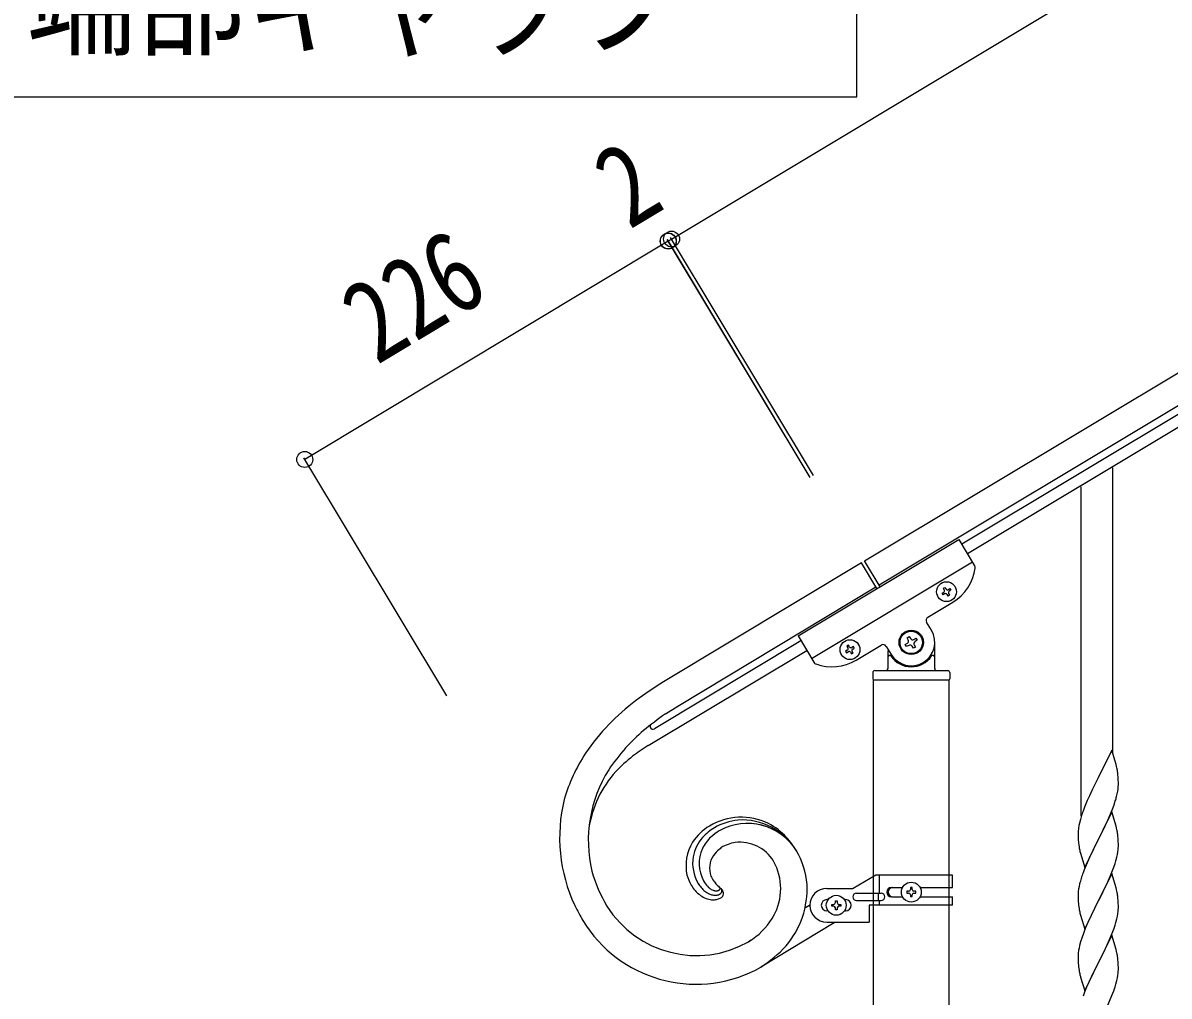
# Model space of a CAD drawing. Units: millimetres, scale not verified. Extents: x -4015 to 4015, y -2862 to 2860.
# Drawn here: x -2143 to -1532, y -1428 to -910 of the extents above; entities that cross this region are included whole.
import ezdxf
from ezdxf.enums import TextEntityAlignment as Align

# ---------------------------------------------------------------- set-up
doc = ezdxf.new("R2010")
doc.units = ezdxf.units.MM
doc.header["$LTSCALE"] = 10
doc.layers.add('0-3_YKK_A1', color=4, linetype='Continuous')
doc.layers.add('0-4_YKK_D', color=6, linetype='Continuous')
doc.styles.add('ＭＳ ゴシック', font='')
doc.styles.get('ＭＳ ゴシック').set_extended_font_data('MS Gothic')

msp = doc.modelspace()

# ---------------------------------------------------------------- linework, layer by layer
at = {"layer": '0-3_YKK_A1'}
for p, q in [((-1694.07, -1196.45), (-809.11, -665.55)), ((-1686.36, -1209.31), (-801.39, -678.41)), ((-890.18, -736.34), (-1642.28, -1187.54)), ((-887.1, -741.49), (-1639.19, -1192.68)), ((-1561.67, -1299.33), (-1561.67, -1146.86)), ((-1578.67, -1332.25), (-1578.67, -1157.08)), ((-1729.54, -1236.47), (-1643.79, -1185.02)), ((-1643.79, -1185.02), (-1635.39, -1199.02)), ((-1695.72, -1197.52), (-1801.32, -1260.97)), ((-1722.34, -1248.47), (-1636.59, -1197.03)), ((-1687.48, -1211.23), (-1695.72, -1197.52)), ((-1685.81, -1210.23), (-1694.07, -1196.45)), ((-1651.38, -1214.04), (-1652.2, -1214.54)), ((-1649.41, -1211.74), (-1648.58, -1211.24)), ((-1660.34, -1226.44), (-1647.05, -1218.46)), ((-1658.45, -1233.47), (-1661.03, -1229.18)), ((-1727.96, -1239.05), (-1806.11, -1286.01)), ((-1729.54, -1236.47), (-1721.15, -1250.46)), ((-1667.82, -1238.32), (-1666.68, -1237.64)), ((-1656.67, -1253.9), (-1656.67, -1239.9)), ((-1809.41, -1294.92), (-1724.91, -1244.15)), ((-1703.33, -1244.09), (-1704.15, -1244.58)), ((-1700.36, -1243.43), (-1699.54, -1242.93)), ((-1698.5, -1249.33), (-1685.21, -1241.36)), ((-1682.47, -1242.04), (-1679.89, -1246.33)), ((-1681.67, -1244.45), (-1681.67, -1253.9)), ((-1670.53, -1241.48), (-1671.66, -1242.16)), ((-1680.67, -1246.9), (-1680.4, -1246.9)), ((-1657.67, -1246.9), (-1657.95, -1246.9)), ((-1689.67, -1255.9), (-1689.67, -1259.4)), ((-1688.67, -1254.9), (-1649.67, -1254.9)), ((-1648.67, -1255.9), (-1648.67, -1259.4)), ((-1689.42, -1259.9), (-1689.42, -1832.77)), ((-1689.42, -1259.9), (-1648.92, -1259.9)), ((-1689.17, -1259.9), (-1649.17, -1259.9)), ((-1648.92, -1833.56), (-1648.92, -1259.9)), ((-1800.19, -1278.03), (-1793.59, -1273.83)), ((-1808, -1283.72), (-1807.98, -1283.69)), ((-1807.9, -1283.62), (-1807.8, -1283.53)), ((-1779.91, -1366.96), (-1779.38, -1367.87)), ((-1779.91, -1366.96), (-1779.38, -1367.87)), ((-1688.03, -1364), (-1700.16, -1371)), ((-1647.16, -1364), (-1688.03, -1364)), ((-1686.13, -1373.5), (-1686.13, -1364)), ((-1647.16, -1370.5), (-1647.16, -1364)), ((-1770.8, -1370.92), (-1771.02, -1370.74)), ((-1714.16, -1371), (-1700.16, -1371)), ((-1698.36, -1373.5), (-1685.28, -1373.5)), ((-1686.68, -1377.5), (-1686.68, -1373.5)), ((-1679.75, -1370.5), (-1673.83, -1370.5)), ((-1670.6, -1372.52), (-1671.56, -1372.52)), ((-1667.72, -1373.48), (-1666.76, -1373.48)), ((-1664.48, -1370.5), (-1647.16, -1370.5)), ((-1725.59, -1381.13), (-1722.95, -1379.54)), ((-1713.52, -1377), (-1714.16, -1377)), ((-1710.6, -1380.48), (-1711.56, -1380.48)), ((-1707.72, -1379.52), (-1706.76, -1379.52)), ((-1704.79, -1377), (-1704.16, -1377)), ((-1698.36, -1377.5), (-1685.28, -1377.5)), ((-1691.66, -1380), (-1691.66, -1389)), ((-1647.16, -1380), (-1691.66, -1380)), ((-1686.13, -1380), (-1686.13, -1377.5)), ((-1679.75, -1375.5), (-1673.83, -1375.5)), ((-1664.48, -1375.5), (-1647.16, -1375.5)), ((-1647.16, -1380), (-1647.16, -1375.5)), ((-1579.87, -1380.81), (-1579.73, -1381.79)), ((-1713.52, -1383), (-1714.16, -1383)), ((-1704.79, -1383), (-1704.16, -1383)), ((-1710.19, -1389.37), (-1749.43, -1412.95)), ((-1714.16, -1389), (-1691.66, -1389)), ((-1754.48, -1398.56), (-1756.02, -1399.54)), ((-1752.26, -1414.56), (-1749.43, -1412.95)), ((-1752.26, -1414.56), (-1749.43, -1412.95)), ((-1579.87, -1413.67), (-1579.73, -1414.66))]:
    msp.add_line(p, q, dxfattribs=at)
msp.add_lwpolyline([(-2152.72, -746.53), (-2152.72, -949.08), (-1698.16, -949.08), (-1698.16, -746.53)], close=True, dxfattribs=at)
for points in [[(-1800.19, -1278.03), (-1793.59, -1273.83), (-1688, -1210.38)], [(-1652.2, -1214.54), (-1652.7, -1213.71), (-1651.87, -1213.22)], [(-1651.55, -1211.9), (-1652.04, -1211.08), (-1651.22, -1210.59), (-1650.72, -1211.41)], [(-1649.24, -1213.88), (-1648.75, -1214.7), (-1649.57, -1215.2), (-1650.06, -1214.37)], [(-1648.58, -1211.24), (-1648.09, -1212.07), (-1648.91, -1212.56)], [(-1670.76, -1238.54), (-1671.44, -1237.41), (-1670.31, -1236.73), (-1669.63, -1237.86)], [(-1666.68, -1237.64), (-1666, -1238.77), (-1667.14, -1239.45)], [(-1704.15, -1244.58), (-1703.66, -1245.4), (-1702.83, -1244.91)], [(-1702.17, -1242.27), (-1702.67, -1241.45), (-1703.49, -1241.95), (-1703, -1242.77)], [(-1701.52, -1245.24), (-1701.02, -1246.06), (-1700.2, -1245.57), (-1700.69, -1244.74)], [(-1699.54, -1242.93), (-1700.03, -1242.11), (-1700.86, -1242.6)], [(-1671.66, -1242.16), (-1672.34, -1241.03), (-1671.21, -1240.35)], [(-1667.59, -1241.26), (-1666.91, -1242.39), (-1668.04, -1243.07), (-1668.72, -1241.94)], [(-1562.27, -1297.31), (-1569.5, -1312.17), (-1569.84, -1312.84), (-1572.66, -1318.48), (-1574.22, -1321.76), (-1575.33, -1324.23), (-1576.8, -1327.75), (-1577.57, -1329.78)], [(-1559.54, -1306.85), (-1559.76, -1305.91), (-1560.01, -1304.95), (-1562.27, -1297.31)], [(-1558.8, -1316.63), (-1558.78, -1315.83), (-1558.78, -1314.69), (-1558.83, -1312.96), (-1558.89, -1311.71), (-1559, -1310.3)], [(-1559.69, -1321.98), (-1559.36, -1320.57), (-1559.09, -1319.2), (-1558.9, -1317.89)], [(-1579.24, -1351.29), (-1578.99, -1352.25), (-1576.72, -1359.89), (-1569.5, -1345.04), (-1569.33, -1344.71), (-1567.61, -1341.32), (-1566.11, -1338.26), (-1564.99, -1335.92), (-1563.88, -1333.47), (-1562.81, -1330.96), (-1561.61, -1327.92), (-1560.88, -1325.91), (-1560.39, -1324.41)], [(-1562.27, -1330.17), (-1569.5, -1345.04), (-1569.66, -1345.37), (-1572.45, -1350.9), (-1573.77, -1353.67), (-1574.22, -1354.63), (-1575.97, -1358.6), (-1577, -1361.13), (-1577.57, -1362.65)], [(-1559.54, -1339.71), (-1559.76, -1338.78), (-1560.01, -1337.82), (-1562.27, -1330.17)], [(-1578.6, -1332.79), (-1579.04, -1334.26), (-1579.53, -1336.17), (-1579.82, -1337.55), (-1580.04, -1338.88)], [(-1580.17, -1340.16), (-1580.21, -1340.97), (-1580.22, -1341.37), (-1580.2, -1343.23), (-1580.17, -1344.24), (-1580.12, -1345.18), (-1580.02, -1346.62), (-1579.87, -1347.94), (-1579.73, -1348.93)], [(-1579.24, -1384.16), (-1578.92, -1385.36), (-1576.72, -1392.76), (-1569.5, -1377.9), (-1569.33, -1377.57), (-1567.61, -1374.19), (-1566.11, -1371.13), (-1564.99, -1368.78), (-1563.45, -1365.34), (-1562.6, -1363.33), (-1561.23, -1359.78), (-1560.55, -1357.78), (-1560.09, -1356.3), (-1559.57, -1354.37), (-1559.26, -1352.98), (-1559.02, -1351.62), (-1558.86, -1350.33), (-1558.8, -1349.5), (-1558.78, -1348.7), (-1558.78, -1347.55), (-1558.83, -1345.83), (-1558.89, -1344.58), (-1559, -1343.17)], [(-1562.27, -1363.05), (-1569.5, -1377.9), (-1569.84, -1378.58), (-1572.66, -1384.22), (-1574, -1387.02), (-1575.33, -1389.96), (-1576.6, -1392.98), (-1577.39, -1395.01), (-1578.11, -1397.03), (-1578.9, -1399.51), (-1579.42, -1401.43), (-1579.73, -1402.83), (-1579.97, -1404.18), (-1580.13, -1405.48), (-1580.19, -1406.31), (-1580.22, -1407.11), (-1580.2, -1408.97), (-1580.17, -1409.98), (-1580.12, -1410.92), (-1580.04, -1412.08)], [(-1578.6, -1365.65), (-1579.04, -1367.12), (-1579.42, -1368.56), (-1579.73, -1369.96), (-1579.97, -1371.31), (-1580.13, -1372.61), (-1580.19, -1373.44), (-1580.22, -1374.24), (-1580.2, -1376.1), (-1580.17, -1377.11), (-1580.12, -1378.05), (-1580.04, -1379.21)], [(-1559.54, -1372.59), (-1559.76, -1371.65), (-1560.01, -1370.69), (-1562.27, -1363.05)], [(-1771.78, -1371.94), (-1771.75, -1371.92), (-1771.71, -1371.89)], [(-1771.78, -1371.94), (-1771.75, -1371.92), (-1771.71, -1371.89)], [(-1771.49, -1371.72), (-1771.46, -1371.69), (-1771.38, -1371.61)], [(-1771.49, -1371.72), (-1771.46, -1371.69), (-1771.38, -1371.61)], [(-1671.56, -1372.52), (-1671.56, -1373.48), (-1670.6, -1373.48)], [(-1668.68, -1371.56), (-1668.68, -1370.6), (-1669.64, -1370.6), (-1669.64, -1371.56)], [(-1669.64, -1374.44), (-1669.64, -1375.4), (-1668.68, -1375.4), (-1668.68, -1374.44)], [(-1666.76, -1373.48), (-1666.76, -1372.52), (-1667.72, -1372.52)], [(-1711.56, -1380.48), (-1711.56, -1379.52), (-1710.6, -1379.52)], [(-1709.64, -1378.56), (-1709.64, -1377.6), (-1708.68, -1377.6), (-1708.68, -1378.56)], [(-1706.76, -1379.52), (-1706.76, -1380.48), (-1707.72, -1380.48)], [(-1579.24, -1417.03), (-1578.99, -1417.98), (-1578.92, -1418.23), (-1576.72, -1425.63), (-1569.5, -1410.77), (-1569.33, -1410.44), (-1566.55, -1404.9), (-1565.44, -1402.6), (-1564.77, -1401.17), (-1563.45, -1398.21), (-1562.6, -1396.19), (-1561.23, -1392.65), (-1560.55, -1390.65), (-1560.09, -1389.17), (-1559.57, -1387.24), (-1559.26, -1385.85), (-1559.02, -1384.49), (-1558.86, -1383.2), (-1558.8, -1382.37), (-1558.78, -1381.57), (-1558.78, -1380.42), (-1558.83, -1378.7), (-1558.89, -1377.45), (-1559, -1376.04)], [(-1708.68, -1381.44), (-1708.68, -1382.4), (-1709.64, -1382.4), (-1709.64, -1381.44)], [(-1562.27, -1395.91), (-1569.5, -1410.77), (-1569.66, -1411.1), (-1572.66, -1417.09), (-1574, -1419.89), (-1575.33, -1422.83), (-1576.8, -1426.36), (-1577.57, -1428.39)], [(-1559.54, -1405.45), (-1559.76, -1404.51), (-1560.01, -1403.56), (-1562.27, -1395.91)], [(-1579.45, -1448.96), (-1579.24, -1449.9), (-1578.92, -1451.1), (-1576.72, -1458.5), (-1569.5, -1443.64), (-1569.33, -1443.31), (-1564.77, -1434.04), (-1563.45, -1431.08), (-1562.19, -1428.05), (-1561.23, -1425.52), (-1560.55, -1423.51), (-1560.09, -1422.04), (-1559.57, -1420.11), (-1559.26, -1418.71), (-1559.02, -1417.36), (-1558.86, -1416.07), (-1558.8, -1415.24), (-1558.78, -1414.44), (-1558.78, -1413.29), (-1558.83, -1411.56), (-1558.89, -1410.32), (-1559, -1408.91)]]:
    msp.add_lwpolyline(points, dxfattribs=at)
for centre, radius in [((-1650.39, -1212.89), 5.3), ((-1669.17, -1239.9), 6.5), ((-1669.17, -1239.9), 6), ((-1701.84, -1243.76), 5.3), ((-1669.16, -1373), 5.3), ((-1709.16, -1380), 5.3)]:
    msp.add_circle(centre, radius, dxfattribs=at)
for centre, radius, start, end in [((-1659.91, -1197.03), 25, 300.96, 352.46005), ((-1637.11, -1200.04), 2, 352.46005, 30.96), ((-1652.37, -1212.4), 0.96, 300.96, 30.96), ((-1650.89, -1214.87), 0.96, 30.96, 120.96), ((-1649.9, -1210.91), 0.96, 210.96, 300.96), ((-1648.42, -1213.38), 0.96, 120.96, 210.96), ((-1659.31, -1228.15), 2, 120.96, 210.96), ((-1669.17, -1239.9), 12.5, 210.96, 30.96), ((-1671.89, -1239.22), 1.32, 300.96, 30.96), ((-1668.49, -1237.18), 1.32, 210.96, 300.96), ((-1666.46, -1240.58), 1.32, 120.96, 210.96), ((-1703.82, -1243.26), 0.96, 300.96, 30.96), ((-1702.34, -1245.73), 0.96, 30.96, 120.96), ((-1701.35, -1241.78), 0.96, 210.96, 300.96), ((-1699.87, -1244.25), 0.96, 120.96, 210.96), ((-1684.18, -1243.07), 2, 30.96, 120.96), ((-1669.85, -1242.62), 1.32, 30.96, 120.96), ((-1719.43, -1249.43), 2, 210.96, 249.45995), ((-1711.36, -1227.89), 25, 249.45995, 300.96), ((-1680.67, -1247.9), 1, 90, 180), ((-1680.4, -1247.4), 0.5, 33.74899, 90), ((-1669.17, -1239.9), 13, 213.74899, 326.25101), ((-1657.95, -1247.4), 0.5, 90, 146.25101), ((-1657.67, -1247.9), 1, 0, 90), ((-1688.67, -1255.9), 1, 90, 180), ((-1682.67, -1253.9), 1, 270, 0), ((-1655.67, -1253.9), 1, 180, 270), ((-1649.67, -1255.9), 1, 0, 90), ((-1683.71, -1450.5), 223.06, 121.81931, 126.40237), ((-1683.71, -1450.5), 223.06, 121.81935, 126.4024), ((-1689.17, -1259.4), 0.5, 180, 270), ((-1649.17, -1259.4), 0.5, 270, 0), ((-1718.18, -1396.18), 158.94, 128.02465, 134.89808), ((-1718.18, -1396.18), 158.94, 128.02465, 134.89808), ((-1695.35, -1428.54), 183.43, 124.8606, 129.44365), ((-1695.35, -1428.54), 183.43, 124.8606, 129.44365), ((-1740.35, -1369.34), 124.33, 136.39222, 145.55466), ((-1740.35, -1369.34), 124.33, 136.39203, 145.55447), ((-1699.4, -1412.96), 168.96, 131.73736, 136.32041), ((-1699.4, -1412.96), 168.96, 131.73736, 136.32041), ((-1806.86, -1284.72), 1.52, 150.14474, 210.58304), ((-1806.38, -1285.07), 2.12, 143.88077, 148.46382), ((-1806.89, -1284.72), 1.5, 210.99996, 301.00004), ((-1805.4, -1285.94), 3.42, 139.47981, 141.77156), ((-1806.13, -1285.51), 2.6, 133.22105, 135.51281), ((-1742.63, -1402.02), 126.22, 121.94586, 126.52892), ((-1761.33, -1351.54), 97, 147.21468, 163.23137), ((-1761.33, -1351.54), 97, 147.21468, 163.23137), ((-1730.3, -1375.97), 121.18, 138.88224, 145.75567), ((-1730.3, -1375.97), 121.18, 138.88195, 145.75538), ((-1754.77, -1378.73), 100.36, 128.87452, 135.74796), ((-1601.01, -1315.55), 42.37, 9.56725, 11.859), ((-1770.14, -1345.57), 71.2, 147.93262, 193.17235), ((-1770.14, -1345.57), 71.2, 147.93262, 193.17235), ((-1783.34, -1347.84), 58.38, 137.90169, 171.17014), ((-1603.86, -1315.16), 45.12, 6.17603, 8.46779), ((-1590.22, -1314.64), 31.49, 354.07159, 356.36334), ((-1770.54, -1343.81), 86.08, 166.38917, 204.98135), ((-1770.54, -1343.81), 86.08, 166.38917, 204.98135), ((-1620.79, -1305.7), 63.23, 342.78424, 345.07599), ((-1502.97, -1357.03), 79.42, 159.93435, 162.22611), ((-1761.84, -1362.18), 28.63, 121.50226, 146.61146), ((-1759.75, -1366.57), 33.47, 64.47697, 120.62195), ((-1757.73, -1367.53), 33.2, 96.71872, 119.56109), ((-1756.55, -1367.35), 30.95, 31.69478, 118.90042), ((-1756.53, -1367.17), 30.8, 31.88331, 119.08894), ((-1759.51, -1368.66), 34.16, 30.96175, 93.53073), ((-1763.62, -1370.13), 38.4, 43.25622, 61.5519), ((-1763.47, -1358.62), 22.46, 138.85947, 168.48712), ((-1759.35, -1360.72), 23.86, 134.29597, 152.59166), ((-1759.35, -1360.72), 23.86, 134.2954, 152.59108), ((-1758.83, -1363.55), 29.21, 121.54254, 137.55923), ((-1752.6, -1370.04), 35.28, 122.40672, 131.56916), ((-1752.6, -1370.04), 35.28, 122.40693, 131.56937), ((-1777.25, -1380.27), 55.31, 32.07775, 41.24019), ((-1548.23, -1342.77), 32.04, 173.03232, 175.32407), ((-1601.13, -1348.42), 42.49, 9.53591, 11.82766), ((-1603.73, -1348.02), 45, 6.19632, 8.48807), ((-1765.1, -1358.95), 24.15, 148.73673, 191.7686), ((-1762.49, -1357.71), 19.72, 156.16042, 207.97147), ((-1762.49, -1357.71), 19.72, 156.15925, 207.97031), ((-1759.68, -1364.33), 18.49, 130.28605, 144.02058), ((-1759.68, -1364.33), 18.49, 130.28533, 144.01985), ((-1752.37, -1375.52), 31.8, 122.72218, 127.30523), ((-1752.36, -1375.52), 31.8, 122.72186, 127.30491), ((-1760.03, -1366.16), 19.83, 95.86079, 118.70316), ((-1760.61, -1367.63), 21.24, 31.73874, 96.42738), ((-1520.36, -1337.86), 60.39, 190.55951, 192.85127), ((-1763.75, -1357.34), 21.96, 171.59503, 210.18721), ((-1764.55, -1360.25), 12.16, 146.10523, 200.08816), ((-1764.55, -1360.25), 12.16, 146.10687, 200.0898), ((-1767.84, -1372.61), 43.29, 4.98152, 30.09071), ((-1767.84, -1372.61), 43.29, 4.98152, 30.09071), ((-1757.87, -1337.52), 85.14, 196.56915, 210.30367), ((-1757.87, -1337.52), 85.14, 196.56915, 210.30367), ((-1768.89, -1371.14), 30.15, 330.84699, 29.14386), ((-1765.41, -1357.37), 24.22, 195.58437, 209.31889), ((-1763.43, -1356.27), 22.79, 212.1138, 218.98723), ((-1768.96, -1361.43), 12.25, 211.72659, 227.74328), ((-1768.96, -1361.43), 12.25, 211.7299, 227.7466), ((-1758.62, -1356.57), 19.04, 204.35025, 213.51269), ((-1758.62, -1356.57), 19.04, 204.34648, 213.50892), ((-1750.56, -1348.9), 30.07, 217.22274, 221.8058), ((-1750.56, -1348.9), 30.07, 217.22274, 221.8058), ((-1502.97, -1389.9), 79.42, 159.93435, 162.22611), ((-1767.32, -1357.51), 22.51, 211.3841, 220.54654), ((-1770.09, -1359.2), 19.3, 222.08275, 233.53237), ((-1768.53, -1359.57), 16.77, 221.19588, 230.35832), ((-1770.29, -1360.75), 14.74, 232.69227, 241.85471), ((-1771.32, -1361.07), 14, 244.93834, 251.81177), ((-1770.06, -1361.99), 11.11, 229.98972, 239.15216), ((-1770.06, -1361.99), 11.11, 229.98972, 239.15216), ((-1769.84, -1360.46), 12.55, 241.85684, 246.43989), ((-1769.84, -1360.46), 12.55, 241.8664, 246.44945), ((-1773.11, -1365.17), 9.55, 254.36756, 261.24099), ((-1771.47, -1362.88), 9.69, 249.56325, 254.1463), ((-1771.47, -1362.89), 9.69, 249.55206, 254.13511), ((-1773.53, -1365.89), 8.78, 263.22737, 270.1008), ((-1772.45, -1365.09), 7.31, 256.84369, 261.42675), ((-1772.45, -1365.09), 7.31, 256.84369, 261.42675), ((-1772.69, -1364.26), 8.1, 263.94638, 266.23813), ((-1772.69, -1364.26), 8.1, 263.94638, 266.23813), ((-1773.77, -1367.91), 6.77, 272.18489, 279.05832), ((-1773.13, -1364.76), 7.58, 269.31189, 271.60364), ((-1773.13, -1364.76), 7.58, 269.33109, 271.62285), ((-1749.55, -1345.43), 33.19, 225.10995, 229.69301), ((-1749.55, -1345.43), 33.19, 225.10581, 229.68886), ((-1773.57, -1365.28), 7.08, 275.24281, 277.53457), ((-1773.56, -1365.29), 7.08, 275.22596, 277.51771), ((-1773.81, -1369.06), 5.65, 281.25501, 290.41745), ((-1773.25, -1369.05), 3.31, 280.67036, 285.25341), ((-1773.25, -1369.05), 3.31, 280.68375, 285.2668), ((-1773.24, -1369.65), 2.73, 288.43434, 295.30777), ((-1773.24, -1369.65), 2.73, 288.43434, 295.30777), ((-1773, -1370.41), 1.96, 298.38908, 300.68083), ((-1773, -1370.41), 1.95, 298.38532, 300.67708), ((-1775.56, -1366.4), 6.71, 301.98944, 304.2812), ((-1775.56, -1366.4), 6.71, 301.98944, 304.2812), ((-1774.74, -1367.9), 7.07, 294.24605, 298.8291), ((-1776.01, -1366.31), 7.04, 307.60464, 309.89639), ((-1776.01, -1366.31), 7.04, 307.61012, 309.90188), ((-1775.07, -1368.01), 5.15, 315.61627, 317.90803), ((-1773.48, -1369.5), 2.98, 314.78596, 319.36902), ((-1775.84, -1366.96), 8.44, 302.23018, 304.52193), ((-1773.29, -1369.76), 2.67, 320.17051, 324.75356), ((-1772.97, -1370.01), 2.26, 320.79224, 325.37529), ((-1772.54, -1370.36), 1.71, 326.72636, 333.59979), ((-1772.54, -1370.36), 1.71, 326.72636, 333.59979), ((-1775.84, -1367.79), 7.77, 307.98944, 310.28119), ((-1775.64, -1375.88), 6.92, 45.79952, 48.09127), ((-1771.21, -1370.91), 0.253, 343.4607, 41.75757), ((-1771.21, -1370.91), 0.262, 340.6717, 41.11001), ((-1771.86, -1370.76), 0.923, 337.02007, 346.18251), ((-1772, -1370.7), 1.07, 337.31165, 344.18508), ((-1773.59, -1373.55), 3.82, 36.58928, 43.46271), ((-1773.88, -1370.5), 4.44, 313.71468, 318.29773), ((-1779.77, -1380.79), 13.34, 45.4426, 47.73436), ((-1772.67, -1371.76), 2.71, 321.14622, 328.01965), ((-1773.06, -1373), 3.07, 27.34531, 34.21874), ((-1776.04, -1376.57), 7.72, 38.63472, 43.21777), ((-1771.93, -1372.35), 1.77, 331.45187, 25.4348), ((-1775.7, -1375.93), 7.06, 31.69247, 36.27552), ((-1774.2, -1374.7), 5.15, 21.88965, 28.76308), ((-1771.92, -1373.67), 2.65, 327.94551, 19.75657), ((-1771.79, -1371.07), 47.13, 319.67453, 2.7064), ((-1771.79, -1371.07), 47.13, 319.67453, 2.7064), ((-1714.16, -1380), 9, 90, 270), ((-1698.36, -1375.5), 2, 90, 270), ((-1685.28, -1375.5), 2, 270, 90), ((-1679.75, -1373), 2.5, 90, 270), ((-1679, -1373), 2.5, 90, 270), ((-1670.6, -1371.56), 0.96, 270, 0), ((-1670.6, -1374.44), 0.96, 0, 90), ((-1667.72, -1371.56), 0.96, 180, 270), ((-1667.72, -1374.44), 0.96, 90, 180), ((-1601.01, -1381.29), 42.37, 9.56725, 11.859), ((-1603.86, -1380.9), 45.12, 6.17603, 8.46779), ((-1645.42, -1275.73), 228.42, 207.20657, 209.49832), ((-1645.42, -1275.73), 228.42, 207.20657, 209.49832), ((-1783.69, -1350.45), 56.35, 212.20274, 299.40838), ((-1783.69, -1350.45), 56.35, 212.20295, 299.40859), ((-1772.1, -1360.66), 16.95, 236.04138, 247.491), ((-1774.23, -1364.55), 12.56, 249.69947, 263.43399), ((-1774.75, -1365.94), 11.12, 265.25225, 276.70187), ((-1775.17, -1366.98), 10.15, 279.75411, 291.20373), ((-1775.95, -1366.79), 10.63, 294.79667, 299.37972), ((-1773.13, -1372.23), 4.51, 302.03858, 313.4882), ((-1773.4, -1372.37), 4.6, 317.03556, 323.909), ((-1714.16, -1380), 3, 90, 270), ((-1710.6, -1378.56), 0.96, 270, 0), ((-1710.6, -1381.44), 0.96, 0, 90), ((-1707.72, -1378.56), 0.96, 180, 270), ((-1707.72, -1381.44), 0.96, 90, 180), ((-1704.16, -1380), 3, 270, 90), ((-1540.09, -1375.76), 40.1, 184.93791, 187.22967), ((-1776.97, -1365.65), 39.87, 305.63124, 330.74043), ((-1520.36, -1370.73), 60.39, 190.55951, 192.85127), ((-1783.92, -1351.4), 70.65, 211.39444, 296.61757), ((-1783.92, -1351.4), 70.65, 211.39444, 296.61757), ((-1791.79, -1341.74), 67.97, 301.75134, 304.04309), ((-1783.08, -1359.03), 63.56, 301.96351, 317.9802), ((-1783.08, -1359.03), 63.56, 301.96351, 317.9802), ((-1601.01, -1414.16), 42.37, 9.56725, 11.859), ((-1603.86, -1413.76), 45.12, 6.17603, 8.46779), ((-1540.21, -1408.63), 39.98, 184.9569, 187.24866), ((-1520.36, -1403.6), 60.39, 190.55951, 192.85127)]:
    msp.add_arc(centre, radius, start, end, dxfattribs=at)
at = {"layer": '0-4_YKK_D'}
for p, q in [((-1796.96, -1024.94), (-911.99, -494.04)), ((-1798.77, -1026.03), (-1992.49, -1142.42)), ((-1723.05, -1152.03), (-1799.28, -1025.17)), ((-1723.05, -1152.03), (-1799.19, -1025.11)), ((-1798.67, -1025.97), (-1796.96, -1024.94)), ((-1721.34, -1151), (-1797.48, -1024.09)), ((-1721.34, -1151), (-1797.47, -1024.08)), ((-1916.77, -1268.43), (-1993, -1141.57))]:
    msp.add_line(p, q, dxfattribs=at)
for centre in [(-1798.77, -1026.03), (-1798.67, -1025.97), (-1796.96, -1024.94), (-1796.96, -1024.94), (-1992.49, -1142.42)]:
    msp.add_circle(centre, 4.25, dxfattribs=at)

# ---------------------------------------------------------------- texts
at = {"layer": '0-3_YKK_A1', "style": 'ＭＳ ゴシック', "width": 0.9}
msp.add_text('端部キャップ', height=47.42, dxfattribs=at).set_placement((-2140.69, -936.14), align=Align.BOTTOM_LEFT)
at = {"layer": '0-4_YKK_D', "style": 'ＭＳ ゴシック', "width": 0.8}
for s, rotation, p in [('2', 30.959, (-1812.82, -1031.54)), ('226', 31, (-1947.41, -1103.67))]:
    msp.add_text(s, height=43.99, rotation=rotation, dxfattribs=at).set_placement(p, align=Align.BOTTOM_LEFT)

doc.saveas('drawing.dxf')
